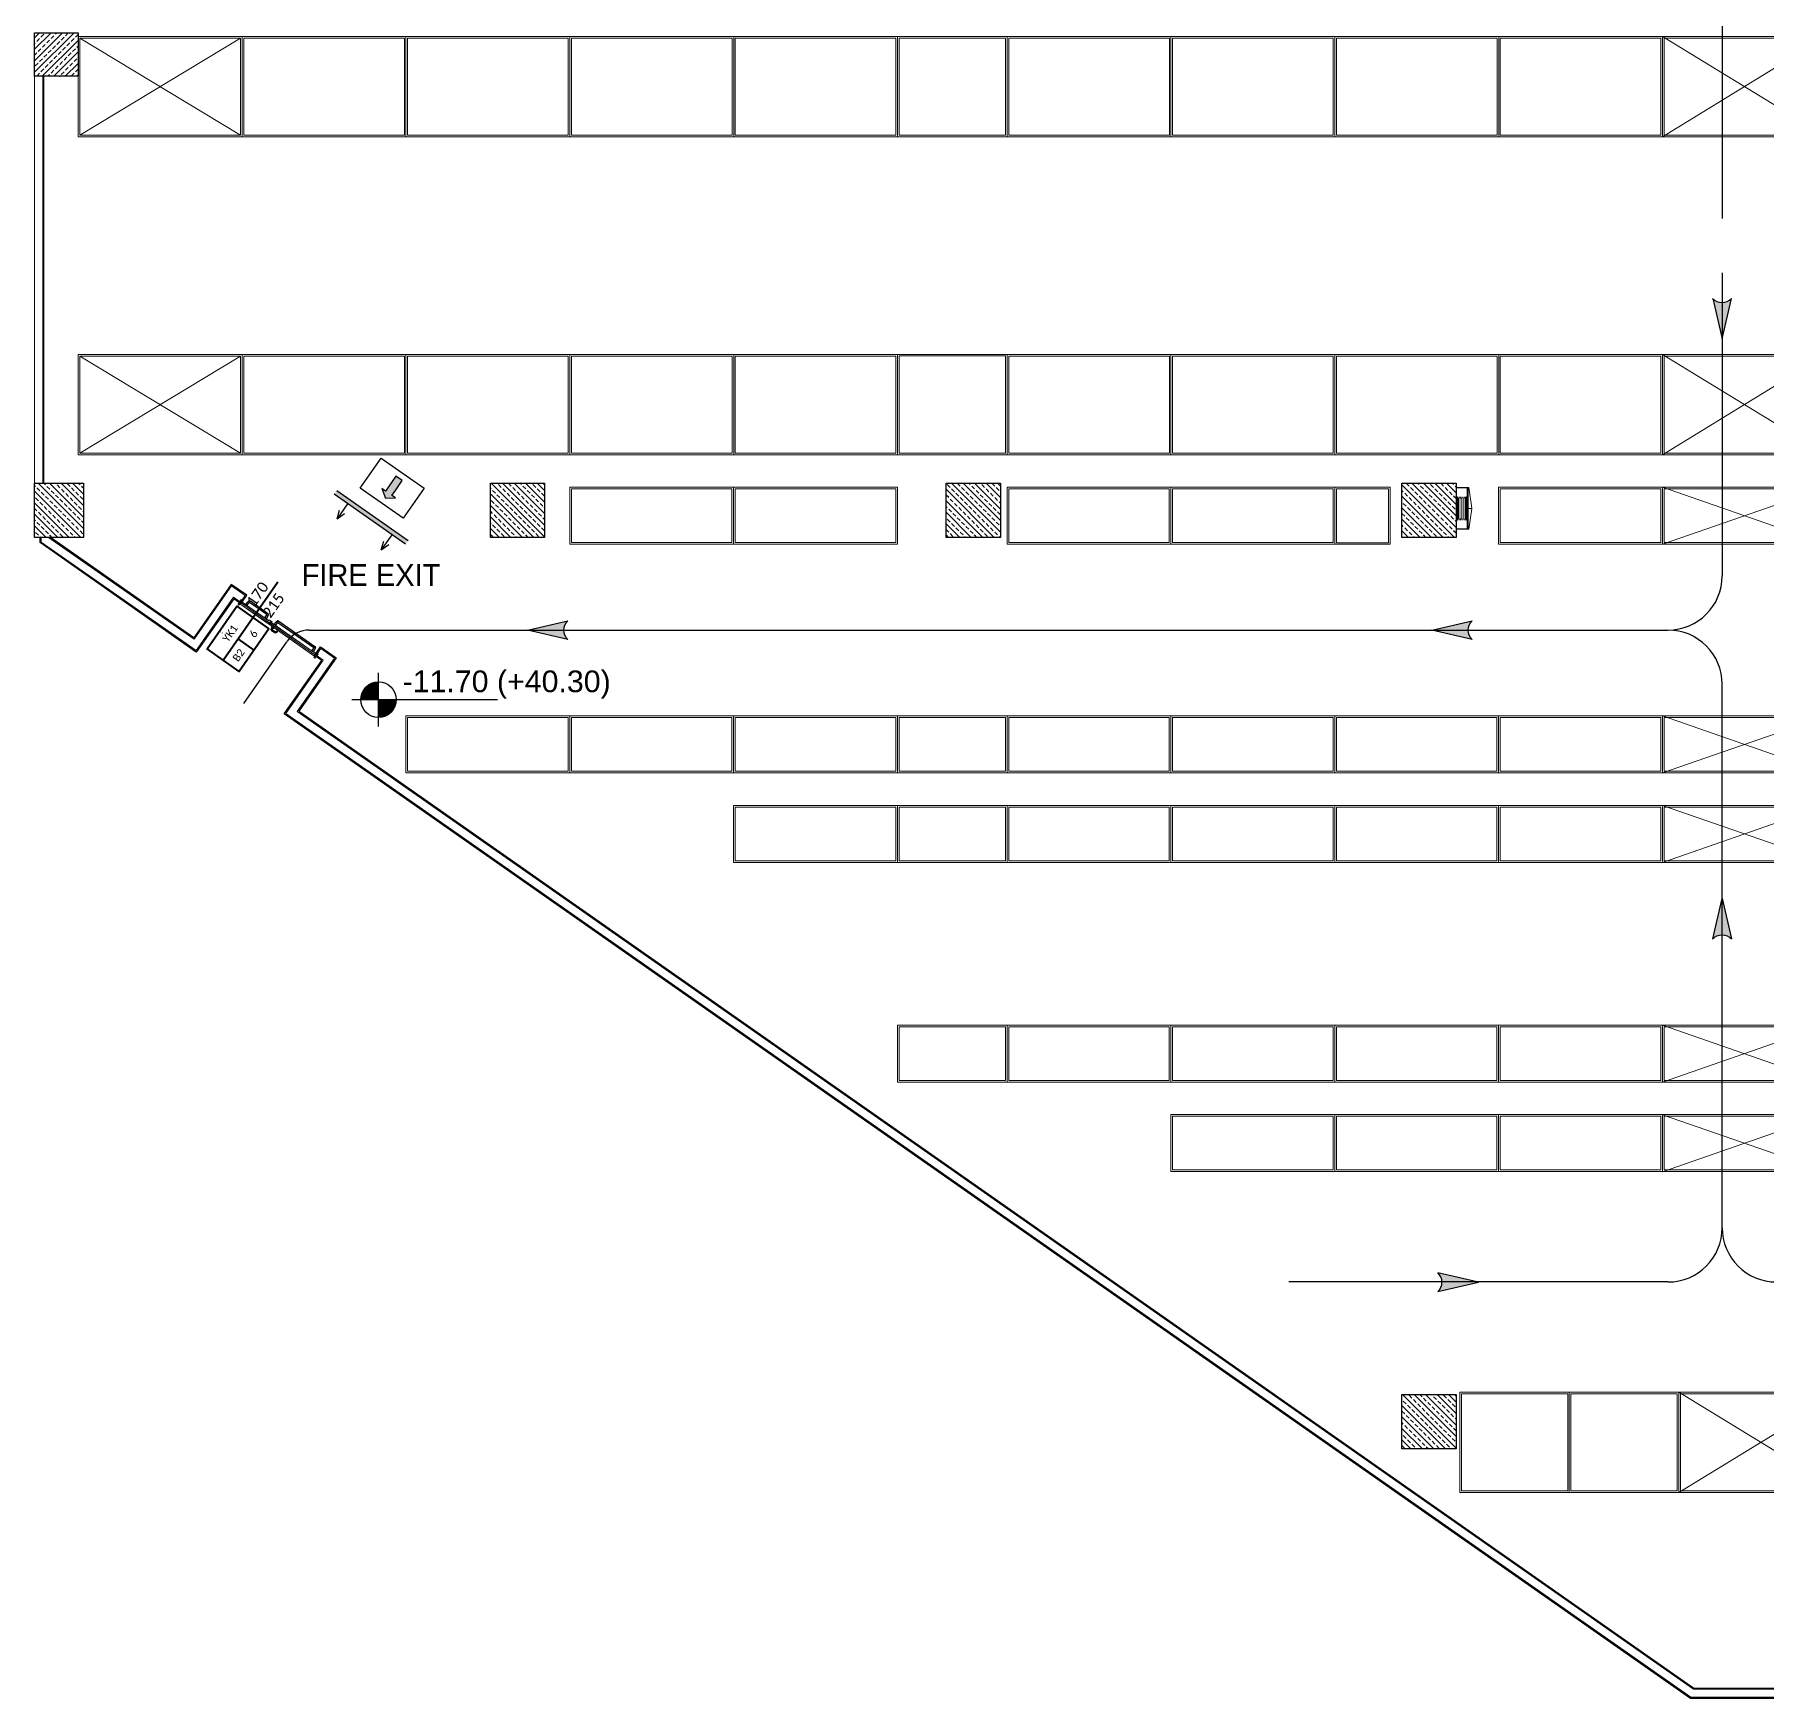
# Model space of a CAD drawing. Header units: metres. Extents: x -9802 to 773, y -8579 to 5125.
# Drawn here: x -9328 to -6138, y -7186 to -4119 of the extents above; entities that cross this region are included whole.
import ezdxf
from ezdxf.enums import TextEntityAlignment as Align

# ---------------------------------------------------------------- set-up
doc = ezdxf.new("R2010")
doc.units = ezdxf.units.M
doc.header["$MEASUREMENT"] = 0
doc.linetypes.add('DOT', pattern=[6.35, 0, -6.35])
doc.linetypes.add('HIDDEN', pattern=[9.525, 6.35, -3.175])
doc.layers.get('0').update_dxf_attribs({"color": 30, "lineweight": 0})
for name, color, linetype in [('6', 242, 'Continuous'), ('AG-DOOR', 2, 'Continuous'), ('AG-DOOR-OPENING', 9, 'HIDDEN'), ('AG-HATCH', 9, 'Continuous'), ('AG-PLASTER', 73, 'Continuous'), ('V-0_Hatch_Concrete', 252, 'Continuous'), ('V-0_Notation_Level_200', 2, 'Continuous'), ('V-2_Column', 160, 'Continuous')]:
    doc.layers.add(name, color=color, linetype=linetype)
for name, color, linetype, lineweight in [('Ag-040', 2, 'Continuous', 20), ('AG-DOOR-NOTATION-FIRE', 1, 'Continuous', 40), ('AG-Door_Aluminum', 60, 'Continuous', 13), ('AG-FIRE-HOSE', 1, 'Continuous', 0), ('AG-Insulation_Heat_Rockwool', 95, 'BATTING', 13), ('AG-Wall', 4, 'Continuous', 20), ('SP1-Equipment', 4, 'Continuous', 9)]:
    doc.layers.add(name, color=color, linetype=linetype, lineweight=lineweight)
doc.styles.add('ALANLAR_B8$0$ALANLAR_B8$0$VIVA_100', font='arial.ttf', dxfattribs={"height": 25})
doc.styles.add('CALIBRI LIGHT', font='calibril.ttf')
doc.styles.add('IIS IKEA SANS', font='')
doc.styles.get('IIS IKEA SANS').set_extended_font_data('IKEA Sans')
doc.linetypes.add('BATTING', pattern='A,0.00254,-2.54,[134,ltypeshp.shx,S=2.54,R=0,X=-2.54,Y=0],-5.08,[134,ltypeshp.shx,S=2.54,R=180,X=2.54,Y=0],-2.54', length=10.16254)

# ---------------------------------------------------------------- blocks, each defined once
blk = doc.blocks.new('IIS_RoomInfo_2D')
at = {"style": 'IIS IKEA SANS'}
for tag, p, height in [('IIS_ROOMINFO_1:ROOMNAME', (-5.19, 1.61), 2), ('IIS_ROOMINFO_1:ROOMNO', (-5.19, -1.39), 2), ('IIS_ROOMINFO_1:ROOMM2', (-5.19, -3.64), 1.25)]:
    blk.add_attdef(tag, p, '', height=height, dxfattribs=at)
blk = doc.blocks.new('*U27')
for p, q in [((0, -493), (0, 493)), ((-493, 0), (2191, 0))]:
    blk.add_line(p, q)
at = {"const_width": 328}
for points in [[(0, 164, 0.414214), (-164, 0, 0.414214)], [(0, -164, 0.414214), (164, 0, 0.414214)]]:
    blk.add_lwpolyline(points, format="xyb", dxfattribs=at)
blk.add_circle((0, 0), 328)
at = {"style": 'ALANLAR_B8$0$ALANLAR_B8$0$VIVA_100'}
for tag, p in [('%%P0.00', (1897, 137)), ('-0.07', (1834, -502))]:
    blk.add_attdef(tag, text='', height=400, dxfattribs=at).set_placement(p, align=Align.RIGHT)
blk = doc.blocks.new('YD')
at = {"layer": 'AG-FIRE-HOSE'}
for p, q in [((-220, 389), (-204, 389)), ((-165, 214), (-165, 564)), ((-130, 569), (-130, 209)), ((-90, 209), (-90, 569)), ((-51, 569), (-51, 209))]:
    blk.add_line(p, q, dxfattribs=at)
for points in [[(-220, 770), (-236, 770), (-288, 394, 0.037389), (-220, 389, -23668932620.97506)], [(-220, 0), (-236, 0), (-288, 384, -0.037389), (-220, 389, 23668932620.97506)]]:
    blk.add_lwpolyline(points, format="xyb", dxfattribs=at)
for points in [[(-220, 0), (0, 0), (0, 770), (-220, 770), (-220, 0)], [(-181, 605), (-165, 564), (-149, 605), (-130, 569), (-110, 605), (-90, 569), (-71, 605), (-51, 569), (-31, 605)], [(-181, 173), (-165, 214), (-149, 173), (-130, 209), (-110, 173), (-90, 209), (-71, 173), (-51, 209), (-31, 173)]]:
    blk.add_lwpolyline(points, dxfattribs=at)
for points in [[(-204, 8), (-8, 8), (-8, 762), (-204, 762)], [(-185, 173), (-181, 173), (-181, 605), (-185, 605)], [(-31, 605), (-28, 605), (-28, 173), (-31, 173)]]:
    blk.add_lwpolyline(points, close=True, dxfattribs=at)
blk = doc.blocks.new('conta')
at = {"layer": 'AG-Door_Aluminum', "color": 9, "ltscale": 10}
for p, q in [((-2649.9, 5345.5), (-2649.8, 5345.6)), ((-2649.9, 5344.5), (-2649.8, 5344.3)), ((-2649.8, 5344.3), (-2649.7, 5344.3)), ((-2649.7, 5345.4), (-2649.3, 5345.4)), ((-2649.2, 5345.4), (-2649.1, 5345.5)), ((-2649, 5344), (-2648.8, 5343.8)), ((-2648.9, 5344.1), (-2648.7, 5343.9)), ((-2648.8, 5345.1), (-2648.6, 5345.3)), ((-2648.8, 5344.9), (-2648.6, 5345.2)), ((-2648.7, 5343.8), (-2648.7, 5343.8)), ((-2648.6, 5345.3), (-2648.6, 5345.3))]:
    blk.add_line(p, q, dxfattribs=at)
for centre, radius, start, end in [((-2649.8, 5345.5), 0.05, 140.6345, 188.9372), ((-2653, 5345), 3.19, 350.4674, 8.9372), ((-2649.9, 5344.5), 0.02, 170.4674, 213.7451), ((-2649.7, 5345.6), 0.0696, 22.2428, 159.258), ((-2650.9, 5345), 1.24, 340.3382, 16.7772), ((-2649.7, 5344.6), 0.03, 160.3382, 273.2666), ((-2649.7, 5345.4), 0.03, 90, 196.7772), ((-2649.6, 5341.5), 3.01, 80.4362, 93.2666), ((-2649.3, 5345.5), 0.05, 270, 303.0062), ((-2649.2, 5344.1), 0.231, 353.9571, 81.9004), ((-2649.1, 5345.5), 0.03, 4.7972, 123.0062), ((-2649.1, 5344.5), 0.03, 260.4362, 338.7066), ((-2651.2, 5344.8), 2.33, 7.5897, 18.7951), ((-2649, 5345.6), 0.05, 18.7951, 42.1429), ((-2650.2, 5345), 1.27, 338.7066, 23.0418), ((-2648.9, 5344.1), 0.1, 173.9571, 217.2653), ((-2648.8, 5345.1), 0.05, 187.5897, 322.7347), ((-2658.2, 5345.2), 9.36, 353.6857, 357.8537), ((-2648.8, 5344.2), 0.1, 173.6857, 217.2653), ((-2648.8, 5344.8), 0.05, 142.7347, 180.2669), ((-2648.7, 5343.8), 0.05, 217.2653, 307.2653), ((-2648.7, 5343.8), 0.05, 307.2653, 37.2653), ((-2648.6, 5345.3), 0.05, 52.7347, 142.7347), ((-2648.6, 5345.3), 0.05, 322.7347, 52.7347)]:
    blk.add_arc(centre, radius, start, end, dxfattribs=at)
for points, knots in [([(-2649, 5345.6), (-2649, 5345.6), (-2649.1, 5345.7), (-2649.2, 5345.4), (-2649.3, 5345.7), (-2649.4, 5345.5), (-2649.5, 5345.7), (-2649.6, 5345.5), (-2649.7, 5345.6), (-2649.7, 5345.6)], [0.0086373, 0.0086373, 0.0086373, 0.0086373, 0.1097304, 0.3133405, 0.4430081, 0.5658764, 0.7165186, 0.8527974, 0.9648495, 0.9648495, 0.9648495, 0.9648495]), ([(-2649.7, 5344.3), (-2649.7, 5344.3), (-2649.7, 5344.5), (-2649.6, 5344.3), (-2649.3, 5344.4), (-2649.2, 5344.4), (-2649.2, 5344.4)], [0, 0, 0, 0, 0.1008757, 0.3841126, 0.5436166, 0.6906785, 0.6906785, 0.6906785, 0.6906785])]:
    blk.add_open_spline(points, degree=3, knots=knots, dxfattribs=at)
blk = doc.blocks.new('YANGIN KAC KAPI')
at = {"layer": 'AG-HATCH', "lineweight": 5, "ltscale": 2}
h = blk.add_hatch(color=256, dxfattribs=at)
h.dxf.hatch_style = 1
h.paths.add_polyline_path([(-1.643, -0.023), (-1.645, -0.023), (-1.645, -0.009), (-1.643, -0.009)])
h = blk.add_hatch(color=256, dxfattribs=at)
h.dxf.hatch_style = 1
h.paths.add_polyline_path([(0.023, -0.023), (0.025, -0.023), (0.025, -0.009), (0.023, -0.009)])
at = {"layer": 'AG-DOOR', "color": 4, "lineweight": -2, "ltscale": 10}
for p, q in [((-0.828, 0.047), (-0.828, 0.027)), ((-0.828, 0.027), (-0.808, 0.027)), ((-0.808, 0.027), (-0.808, 0.047)), ((-0.728, 0.077), (-0.798, 0.077)), ((-0.728, 0.057), (-0.798, 0.057)), ((-0.733, 0.019), (-0.733, 0.011)), ((-0.686, 0.021), (-0.731, 0.021)), ((-0.718, 0.021), (-0.718, 0.047)), ((-0.698, 0.021), (-0.698, 0.047)), ((-0.683, 0.011), (-0.683, 0.019))]:
    blk.add_line(p, q, dxfattribs=at)
at = {"layer": 'AG-DOOR', "color": 9, "linetype": 'HIDDEN', "ltscale": 100}
for p, q in [((-1.587, -0.046), (-1.587, -0.039)), ((-1.587, -0.046), (-1.587, -0.039)), ((-1.587, -0.046), (-1.587, -0.039)), ((-1.585, -0.049), (-1.555, -0.049)), ((-1.568, -0.139), (-1.547, -0.139)), ((-1.552, -0.039), (-1.552, -0.046)), ((-1.552, -0.046), (-1.552, -0.101)), ((-1.547, -0.104), (-1.55, -0.104)), ((-1.547, -0.104), (-1.547, -0.139)), ((-0.738, -0.111), (-1.547, -0.111)), ((-0.738, -0.139), (-1.547, -0.139)), ((-0.738, -0.104), (-0.738, -0.139)), ((-0.738, -0.104), (-0.735, -0.104)), ((-0.717, -0.139), (-0.738, -0.139)), ((-0.733, -0.046), (-0.733, -0.039)), ((-0.733, -0.046), (-0.733, -0.039)), ((-0.733, -0.046), (-0.733, -0.039)), ((-0.733, -0.046), (-0.733, -0.101)), ((-0.7, -0.049), (-0.731, -0.049)), ((-0.698, -0.039), (-0.698, -0.046)), ((-0.527, -0.039), (-0.527, -0.046)), ((-0.525, -0.049), (-0.495, -0.049)), ((-0.508, -0.139), (-0.487, -0.139)), ((-0.492, -0.046), (-0.492, -0.039)), ((-0.492, -0.046), (-0.492, -0.039)), ((-0.492, -0.046), (-0.492, -0.039)), ((-0.492, -0.046), (-0.492, -0.101)), ((-0.487, -0.104), (-0.49, -0.104)), ((-0.487, -0.104), (-0.487, -0.139)), ((-0.487, -0.111), (-0.098, -0.111)), ((-0.487, -0.139), (-0.098, -0.139)), ((-0.098, -0.104), (-0.098, -0.139)), ((-0.098, -0.104), (-0.095, -0.104)), ((-0.077, -0.139), (-0.098, -0.139)), ((-0.093, -0.039), (-0.093, -0.046)), ((-0.093, -0.046), (-0.093, -0.101)), ((-0.06, -0.049), (-0.09, -0.049)), ((-0.058, -0.046), (-0.058, -0.039)), ((-0.058, -0.046), (-0.058, -0.039)), ((-0.058, -0.046), (-0.058, -0.039))]:
    blk.add_line(p, q, dxfattribs=at)
at = {"layer": 'AG-DOOR', "color": 9, "ltscale": 10}
for p, q in [((-0.627, -0.001), (-0.63, -0.001)), ((-0.63, -0.02), (-0.627, -0.02)), ((-0.627, -0.016), (-0.627, -0.001)), ((-0.627, -0.004), (-0.617, -0.004)), ((-0.627, -0.006), (-0.617, -0.006)), ((-0.617, -0.01), (-0.627, -0.016)), ((-0.627, -0.02), (-0.627, -0.016))]:
    blk.add_line(p, q, dxfattribs=at)
at = {"layer": 'AG-DOOR', "color": 4, "lineweight": -2, "ltscale": 10}
for centre, radius, start, end in [((-0.798, 0.047), 0.03, 90, 180), ((-0.798, 0.047), 0.01, 90, 180), ((-0.731, 0.019), 0.0025, 90, 180), ((-0.728, 0.047), 0.03, 0, 90), ((-0.728, 0.047), 0.01, 0, 90), ((-0.686, 0.019), 0.0025, 0, 90)]:
    blk.add_arc(centre, radius, start, end, dxfattribs=at)
at = {"layer": 'AG-DOOR', "color": 9, "linetype": 'HIDDEN', "ltscale": 100}
for centre, radius, start, end in [((-1.212, -0.023), 0.376, 183.5277, 197.6198), ((-1.585, -0.046), 0.0025, 180, 270), ((-1.568, -0.136), 0.0025, 197.6198, 270), ((-1.555, -0.046), 0.0025, 270, 0), ((-1.55, -0.101), 0.0025, 180, 270), ((-0.735, -0.101), 0.0025, 270, 0), ((-0.731, -0.046), 0.0025, 180, 270), ((-0.731, -0.046), 0.0025, 180, 270), ((-0.731, -0.046), 0.0025, 180, 270), ((-0.717, -0.136), 0.0025, 270, 342.3802), ((-1.074, -0.023), 0.376, 342.3802, 356.4723), ((-0.7, -0.046), 0.0025, 270, 0), ((-0.151, -0.023), 0.376, 183.5277, 197.6198), ((-0.525, -0.046), 0.0025, 180, 270), ((-0.508, -0.136), 0.0025, 197.6198, 270), ((-0.495, -0.046), 0.0025, 270, 0), ((-0.495, -0.046), 0.0025, 270, 0), ((-0.495, -0.046), 0.0025, 270, 0), ((-0.49, -0.101), 0.0025, 180, 270), ((-0.095, -0.101), 0.0025, 270, 0), ((-0.09, -0.046), 0.0025, 180, 270), ((-0.077, -0.136), 0.0025, 270, 342.3802), ((-0.433, -0.023), 0.376, 342.3802, 356.4723), ((-0.06, -0.046), 0.0025, 270, 0)]:
    blk.add_arc(centre, radius, start, end, dxfattribs=at)
at = {"layer": 'AG-DOOR-OPENING', "color": 9, "linetype": 'DOT'}
for points in [[(-1.657, 0.011), (-1.657, 1.007, -0.414214), (-1.656, 1.008), (-1.608, 1.008, -0.414214), (-1.607, 1.007), (-1.607, 0.011)], [(0.037, 0.011), (0.037, 0.635, 0.414214), (0.036, 0.636), (-0.012, 0.636, 0.414214), (-0.013, 0.635), (-0.013, 0.011)]]:
    blk.add_lwpolyline(points, format="xyb", dxfattribs=at)
for centre, radius, start, end in [((-1.651, -0.034), 1.041, 2.4474, 90.355), ((0.027, -0.002), 0.638, 89.1449, 178.8679)]:
    blk.add_arc(centre, radius, start, end, dxfattribs=at)
at = {"layer": 'AG-Door_Aluminum', "color": 9, "ltscale": 10}
for p, q in [((-1.675, 0.025), (-1.679, 0.024)), ((-1.671, 0.014), (-1.67, 0.011)), ((-1.67, 0.011), (-1.668, 0.011)), ((-1.668, 0.011), (-1.669, 0.016)), ((-1.668, 0.01), (-1.668, 0.017)), ((-1.665, 0.01), (-1.665, 0.016)), ((-1.655, 0.019), (-1.66, 0.015)), ((-1.642, 0.008), (-1.657, 0.008)), ((-1.642, 0.005), (-1.643, 0.005)), ((-1.64, -0.009), (-1.64, 0.003)), ((0.02, -0.009), (0.02, 0.003)), ((0.022, 0.008), (0.037, 0.008)), ((0.022, 0.005), (0.023, 0.005)), ((0.035, 0.019), (0.04, 0.015)), ((0.045, 0.01), (0.045, 0.016)), ((0.048, 0.01), (0.048, 0.017)), ((0.048, 0.011), (0.049, 0.016)), ((0.05, 0.011), (0.048, 0.011)), ((0.051, 0.014), (0.05, 0.011)), ((0.055, 0.025), (0.059, 0.024)), ((-1.64, -0.017), (-1.64, -0.009)), ((-1.637, -0.017), (-1.64, -0.017)), ((0.017, -0.017), (0.02, -0.017)), ((0.02, -0.017), (0.02, -0.009))]:
    blk.add_line(p, q, dxfattribs=at)
at = {"layer": 'AG-Door_Aluminum', "ltscale": 0.3}
for p, q in [((-1.657, 0.009), (-1.657, 0.01)), ((-1.656, 0.011), (-0.611, 0.011)), ((-1.656, 0.01), (-0.611, 0.01)), ((-1.656, 0.01), (-1.656, 0.009)), ((-1.656, 0.009), (-1.637, 0.009)), ((-1.656, 0.008), (-1.639, 0.008)), ((-1.655, 0.009), (-1.655, 0.01)), ((-1.639, 0.009), (-1.639, 0.008)), ((-1.637, -0.009), (-1.637, 0.009)), ((-1.636, -0.009), (-1.636, 0.009)), ((-0.631, -0.009), (-0.631, 0.009)), ((-0.63, -0.009), (-0.63, 0.009)), ((-0.611, 0.009), (-0.63, 0.009)), ((-0.628, 0.009), (-0.628, 0.008)), ((-0.611, 0.008), (-0.628, 0.008)), ((-0.619, 0.006), (-0.619, -0.001)), ((-0.618, 0.007), (-0.598, 0.007)), ((-0.617, 0.006), (-0.598, 0.006)), ((-0.612, 0.009), (-0.612, 0.01)), ((-0.611, 0.01), (-0.611, 0.009)), ((-0.61, 0.009), (-0.61, 0.01)), ((-0.598, 0.007), (-0.595, 0.011)), ((-0.598, 0.006), (-0.594, 0.01)), ((0.036, 0.011), (-0.595, 0.011)), ((0.036, 0.01), (-0.594, 0.01)), ((0.016, -0.009), (0.016, 0.009)), ((0.017, -0.009), (0.017, 0.009)), ((0.036, 0.009), (0.017, 0.009)), ((0.019, 0.009), (0.019, 0.008)), ((0.036, 0.008), (0.019, 0.008)), ((0.035, 0.009), (0.035, 0.01)), ((0.036, 0.01), (0.036, 0.009)), ((0.037, 0.009), (0.037, 0.01)), ((-1.637, -0.038), (-1.637, -0.009)), ((-1.636, -0.038), (-1.636, -0.009)), ((-0.631, -0.038), (-1.636, -0.038)), ((-1.636, -0.039), (-0.631, -0.039)), ((-0.647, -0.058), (-0.647, -0.042)), ((-0.646, -0.041), (-0.634, -0.041)), ((-0.646, -0.057), (-0.646, -0.043)), ((-0.578, -0.059), (-0.646, -0.059)), ((-0.645, -0.042), (-0.634, -0.042)), ((-0.579, -0.058), (-0.645, -0.058)), ((-0.634, -0.043), (-0.635, -0.049)), ((-0.634, -0.05), (-0.619, -0.05)), ((-0.631, -0.038), (-0.631, -0.009)), ((-0.63, -0.038), (-0.63, -0.009)), ((-0.618, -0.049), (-0.618, -0.042)), ((-0.578, -0.039), (-0.578, -0.057)), ((-0.577, -0.038), (0.016, -0.038)), ((-0.577, -0.039), (-0.577, -0.058)), ((0.016, -0.039), (-0.577, -0.039)), ((0.016, -0.038), (0.016, -0.009)), ((0.017, -0.038), (0.017, -0.009))]:
    blk.add_line(p, q, dxfattribs=at)
at = {"layer": 'AG-Door_Aluminum', "color": 4, "ltscale": 0.3}
for p, q in [((-1.645, 0.004), (-1.645, -0.006)), ((0.025, 0.004), (0.025, -0.006)), ((-1.645, -0.038), (-1.657, -0.038)), ((-1.647, -0.009), (-1.647, -0.008)), ((-1.647, -0.023), (-1.647, -0.009)), ((-1.645, -0.025), (-1.645, -0.038)), ((0.025, -0.025), (0.025, -0.038)), ((0.025, -0.038), (0.037, -0.038)), ((0.027, -0.009), (0.027, -0.008)), ((0.027, -0.023), (0.027, -0.009))]:
    blk.add_line(p, q, dxfattribs=at)
for points in [[(-1.674, 0.007), (-1.674, 0), (-1.676, 0), (-1.676, 0.007, -0.414214), (-1.673, 0.01), (-1.662, 0.01, -0.414214), (-1.66, 0.008, 0.414214), (-1.659, 0.007), (-1.646, 0.007)], [(-1.646, 0.005), (-1.659, 0.005, -0.414214), (-1.662, 0.008, 0.414214), (-1.662, 0.008), (-1.673, 0.008, 0.414214), (-1.674, 0.007)], [(-1.643, 0.004), (-1.643, -0.006, -0.414214), (-1.645, -0.008, 0.414214), (-1.645, -0.009), (-1.645, -0.023, 0.414214), (-1.645, -0.023, -0.414214), (-1.643, -0.025), (-1.643, -0.038, -0.414214), (-1.645, -0.04), (-1.657, -0.04, 1), (-1.657, -0.043), (-1.622, -0.043)], [(0.023, 0.004), (0.023, -0.006, 0.414214), (0.025, -0.008, -0.414214), (0.025, -0.009), (0.025, -0.023, -0.414214), (0.025, -0.023, 0.414214), (0.023, -0.025), (0.023, -0.038, 0.414214), (0.025, -0.04), (0.037, -0.04, -1), (0.037, -0.043), (0.002, -0.043)], [(0.054, 0.007), (0.054, 0), (0.056, 0), (0.056, 0.007, 0.414214), (0.053, 0.01), (0.042, 0.01, 0.414214), (0.04, 0.008, -0.414214), (0.039, 0.007), (0.026, 0.007)], [(0.026, 0.005), (0.039, 0.005, 0.414214), (0.042, 0.008, -0.414214), (0.042, 0.008), (0.053, 0.008, -0.414214), (0.054, 0.007)], [(-1.631, -0.043), (-1.631, -0.041), (-1.622, -0.041, -1), (-1.622, -0.045), (-1.657, -0.045)], [(0.011, -0.043), (0.011, -0.041), (0.002, -0.041, 1), (0.002, -0.045), (0.037, -0.045)]]:
    blk.add_lwpolyline(points, format="xyb", dxfattribs=at)
at = {"layer": 'AG-Door_Aluminum', "ltscale": 0.3}
for points in [[(-0.618, 0.005), (-0.618, 0, 0.414214), (-0.617, -0.001), (-0.617, -0.001, -0.414214), (-0.616, -0.002), (-0.616, -0.04, -0.414214), (-0.617, -0.041), (-0.617, -0.041)], [(-0.618, -0.002), (-0.617, -0.002, -0.414214), (-0.617, -0.002), (-0.617, -0.04, -0.414214), (-0.617, -0.04), (-0.618, -0.04, 0.414214), (-0.619, -0.041), (-0.619, -0.049, -0.414214), (-0.619, -0.049), (-0.633, -0.049, -0.469603), (-0.634, -0.048), (-0.633, -0.042)]]:
    blk.add_lwpolyline(points, format="xyb", dxfattribs=at)
at = {"layer": 'AG-Door_Aluminum', "color": 9, "ltscale": 10}
for centre in [(-1.663, 0.029), (0.043, 0.029)]:
    blk.add_circle(centre, 0.0126, dxfattribs=at)
for centre, radius, start, end in [((-1.663, 0.029), 0.0163, 196.3458, 241.2012), ((-1.672, 0.016), 0.00297, 12.1292, 36.6827), ((-1.657, 0.012), 0.007, 144.8285, 196.6008), ((-1.657, 0.012), 0.004, 133.501, 269.7288), ((-1.642, 0.003), 0.005, 0, 89.9977), ((-1.642, 0.003), 0.002, 0, 90), ((0.022, 0.003), 0.005, 90.0023, 180), ((0.022, 0.003), 0.002, 90, 180), ((0.037, 0.012), 0.004, 270.2712, 46.499), ((0.037, 0.012), 0.007, 343.3992, 35.1715), ((0.052, 0.016), 0.00297, 143.3173, 167.8708), ((0.043, 0.029), 0.0163, 298.7988, 343.6542)]:
    blk.add_arc(centre, radius, start, end, dxfattribs=at)
at = {"layer": 'AG-Door_Aluminum', "ltscale": 0.3}
for centre, radius, start, end in [((-1.656, 0.01), 0.001, 90, 180), ((-1.656, 0.009), 0.001, 180, 270), ((-1.637, 0.009), 0.001, 0, 90), ((-0.63, 0.009), 0.001, 90, 180), ((-0.618, 0.006), 0.001, 90, 180), ((-0.617, 0.005), 0.0005, 90, 180), ((-0.611, 0.01), 0.001, 0, 90), ((-0.611, 0.009), 0.001, 270, 0), ((0.017, 0.009), 0.001, 90, 180), ((0.036, 0.01), 0.001, 0, 90), ((0.036, 0.009), 0.001, 270, 0), ((-1.636, -0.038), 0.001, 180, 270), ((-0.646, -0.042), 0.001, 90, 180), ((-0.646, -0.058), 0.001, 180, 270), ((-0.645, -0.043), 0.0005, 90, 180), ((-0.645, -0.057), 0.0005, 180, 270), ((-0.634, -0.049), 0.001, 168.932, 270), ((-0.634, -0.042), 0.001, 349.3803, 90), ((-0.634, -0.043), 0.0005, 348.932, 90), ((-0.631, -0.038), 0.001, 270, 0), ((-0.618, -0.001), 0.001, 180, 270), ((-0.619, -0.049), 0.001, 270, 0), ((-0.617, -0.042), 0.0005, 90, 180), ((-0.579, -0.057), 0.0005, 270, 0), ((-0.577, -0.039), 0.001, 90.0003, 180), ((-0.578, -0.058), 0.001, 270, 0), ((-0.577, -0.039), 0.0005, 90, 180), ((0.016, -0.038), 0.001, 270, 0)]:
    blk.add_arc(centre, radius, start, end, dxfattribs=at)
at = {"layer": 'AG-Door_Aluminum', "color": 4, "ltscale": 0.3}
for centre, radius, start, end in [((-1.646, 0.004), 0.0026, 0, 90), ((-1.646, 0.004), 0.0008, 0, 90), ((0.026, 0.004), 0.0026, 90, 180), ((0.026, 0.004), 0.0008, 90, 180), ((-1.657, -0.042), 0.0033, 90, 270), ((-1.645, -0.008), 0.002, 90, 180), ((-1.645, -0.023), 0.002, 180, 270), ((-1.645, -0.006), 0.0005, 270, 0), ((-1.645, -0.025), 0.0005, 0, 90), ((-1.645, -0.038), 0.0005, 270, 0), ((0.025, -0.008), 0.002, 0, 90), ((0.025, -0.006), 0.0005, 180, 270), ((0.025, -0.023), 0.002, 270, 0), ((0.025, -0.025), 0.0005, 90, 180), ((0.025, -0.038), 0.0005, 180, 270), ((0.037, -0.042), 0.0033, 270, 90)]:
    blk.add_arc(centre, radius, start, end, dxfattribs=at)
at = {"layer": 'AG-HATCH', "color": 9, "linetype": 'Continuous'}
for p, q in [((-1.657, -0.043), (-1.657, -0.042)), ((-1.651, -0.042), (-1.65, -0.04)), ((-1.651, -0.043), (-1.638, -0.043)), ((-1.65, -0.041), (-1.65, -0.041)), ((-1.65, -0.042), (-1.648, -0.042)), ((-1.648, -0.041), (-1.647, -0.04)), ((-1.647, -0.041), (-1.647, -0.041)), ((-1.647, -0.042), (-1.645, -0.042)), ((-1.643, -0.04), (-1.643, -0.035)), ((-1.642, -0.035), (-1.641, -0.04)), ((0.031, -0.043), (0.018, -0.043)), ((0.022, -0.035), (0.021, -0.04)), ((0.023, -0.04), (0.023, -0.035)), ((0.027, -0.042), (0.025, -0.042)), ((0.028, -0.041), (0.027, -0.04)), ((0.027, -0.041), (0.027, -0.041)), ((0.03, -0.042), (0.028, -0.042)), ((0.031, -0.042), (0.03, -0.04)), ((0.03, -0.041), (0.03, -0.041)), ((0.032, -0.043), (0.032, -0.042))]:
    blk.add_line(p, q, dxfattribs=at)
at = {"layer": 'AG-HATCH', "ltscale": 2.5}
for points in [[(-1.68, -0.06), (-1.66, -0.06), (-1.66, -0.02), (-1.68, -0.02), (-1.68, -0.06)], [(0.04, -0.06), (0.06, -0.06), (0.06, -0.02), (0.04, -0.02), (0.04, -0.06)]]:
    blk.add_lwpolyline(points, dxfattribs=at)
at = {"layer": 'AG-HATCH', "lineweight": 5, "ltscale": 2}
for points in [[(-1.645, -0.023), (-1.643, -0.023), (-1.643, -0.009), (-1.645, -0.009), (-1.645, -0.023)], [(0.025, -0.023), (0.023, -0.023), (0.023, -0.009), (0.025, -0.009), (0.025, -0.023)]]:
    blk.add_lwpolyline(points, dxfattribs=at)
at = {"layer": 'AG-HATCH', "color": 9, "linetype": 'Continuous'}
for centre, radius, start, end in [((-1.646, -0.175), 0.134, 92.2975, 94.4863), ((-1.651, -0.018), 0.0251, 258.2003, 270.9174), ((-1.65, -0.041), 0.000316, 324.9586, 145.0152), ((-1.65, -0.041), 0.000211, 145.0123, 270), ((-1.648, -0.041), 0.00105, 270.0106, 324.9923), ((-1.647, -0.041), 0.000316, 331.169, 157.4401), ((-1.647, -0.041), 0.000211, 151.2102, 270), ((-1.645, -0.04), 0.00211, 270, 0), ((-1.642, -0.035), 0.000526, 15.5884, 180), ((-1.639, -0.04), 0.00147, 195.5887, 270), ((-1.639, -0.017), 0.0245, 268.7806, 294.546), ((-1.642, -0.011), 0.0327, 278.2922, 296.0474), ((-1.628, -0.04), 0.000526, 285.3148, 104.5082), ((0.019, -0.017), 0.0245, 245.454, 271.2194), ((0.008, -0.04), 0.000526, 75.4918, 254.6852), ((0.022, -0.011), 0.0327, 243.9526, 261.7078), ((0.019, -0.04), 0.00147, 270, 344.4113), ((0.022, -0.035), 0.000526, 0, 164.4116), ((0.025, -0.04), 0.00211, 180, 270), ((0.027, -0.041), 0.000316, 22.5599, 208.831), ((0.027, -0.041), 0.000211, 270, 28.7898), ((0.028, -0.041), 0.00105, 215.0077, 269.9894), ((0.03, -0.041), 0.000316, 34.9848, 215.0414), ((0.03, -0.041), 0.000211, 270, 34.9877), ((0.031, -0.042), 0.000526, 0, 35.0077), ((0.031, -0.043), 0.000526, 270, 0)]:
    blk.add_arc(centre, radius, start, end, dxfattribs=at)
at = {"layer": 'AG-Insulation_Heat_Rockwool', "ltscale": 0.45}
for p, q in [((-0.631, -0.014), (-1.636, -0.014)), ((-0.616, -0.014), (0.016, -0.014))]:
    blk.add_line(p, q, dxfattribs=at)
at = {"layer": 'AG-DOOR', "xscale": -0.01, "yscale": 0.01, "zscale": 0.01, "rotation": 270}
blk.add_blockref('conta', (-54.078, 26.45), dxfattribs=at)
blk = doc.blocks.new('KAPIYON')
at = {"layer": '6'}
blk.add_hatch(color=2, dxfattribs=at).paths.add_polyline_path([(1584376.1, 117133.6), (1584364.2, 117133.6), (1584364.2, 117115.1), (1584364.2, 117105.6), (1584357.6, 117105.6), (1584370.2, 117096.6), (1584382.7, 117105.6), (1584376.1, 117105.6), (1584376.1, 117115.1)])
at = {"layer": '6', "color": 4}
blk.add_lwpolyline([(1584330, 117143.2), (1584410.3, 117143.2), (1584410.3, 117087), (1584330, 117087), (1584330, 117143.2)], dxfattribs=at)
at = {"layer": '6', "color": 2}
blk.add_lwpolyline([(1584376.1, 117133.6), (1584364.2, 117133.6), (1584364.2, 117115.1), (1584364.2, 117105.6), (1584357.6, 117105.6), (1584370.2, 117096.6), (1584382.7, 117105.6), (1584376.1, 117105.6), (1584376.1, 117115.1)], close=True, dxfattribs=at)
blk = doc.blocks.new('A$C07630900')
at = {"layer": '6', "xscale": 0.5, "yscale": 0.5, "zscale": 0.5, "rotation": 270}
blk.add_blockref('KAPIYON', (-58543.5, 792191.8), dxfattribs=at)
blk = doc.blocks.new('A$C2DA34C5B')
at = {"xscale": 24, "yscale": 24, "zscale": 24}
blk.add_blockref('A$C07630900', (315, -160), dxfattribs=at)
blk = doc.blocks.new('I')
at = {"layer": '6', "linetype": 'Continuous'}
blk.add_hatch(color=4, dxfattribs=at).paths.add_polyline_path([(208591, 128493), (208591, 128667), (205379, 128667), (205379, 128493)])
at = {"layer": '6', "color": 4}
for p, q in [((208591, 128667), (205379, 128667)), ((205379, 128493), (208591, 128493))]:
    blk.add_line(p, q, dxfattribs=at)
at = {"layer": '6'}
for p, q in [((205991, 128493), (205991, 127812)), ((207979, 128493), (207979, 127812)), ((205991, 127812), (205877, 128131)), ((205991, 127812), (206104, 128131)), ((207979, 127812), (207866, 128131)), ((207979, 127812), (208093, 128131))]:
    blk.add_line(p, q, dxfattribs=at)
blk = doc.blocks.new('A$C797D3CE4')
at = {"layer": '6', "xscale": -0.4999999999999911, "yscale": 0.4999999999999911, "zscale": 0.4999999999999911, "rotation": 180}
blk.add_blockref('I', (-103492, 64334), dxfattribs=at)
at = {"layer": '6', "ltscale": 250, "rotation": 270}
blk.add_blockref('A$C2DA34C5B', (-12, 33), dxfattribs=at)
blk = doc.blocks.new('ok')
at = {"layer": '6'}
h = blk.add_hatch(color=256, dxfattribs=at)
edge = h.paths.add_edge_path()
edge.add_ellipse((1571516, 116941.7), major_axis=(-7.14, 7.19), ratio=1, start_angle=359.4528, end_angle=450.6895)
edge.add_line((1571508.9, 116934.5), (1571477.9, 116941.8))
edge.add_line((1571477.9, 116941.8), (1571508.9, 116948.9))
for p, q in [((1571477.9, 116941.8), (1571508.9, 116948.9)), ((1571508.9, 116934.5), (1571477.9, 116941.8))]:
    blk.add_line(p, q, dxfattribs=at)
at = {"layer": '6', "extrusion": (0, 0, -1)}
blk.add_ellipse((1571516, 116941.7), major_axis=(-7.14, 7.19), ratio=1, start_param=4.700354, end_param=6.292737, dxfattribs=at)
blk = doc.blocks.new('A$C64C532C9')
at = {"layer": '6', "ltscale": 0.3}
for p, q in [((41.197, -13.999), (41.197, -26.621)), ((41.197, -27.621), (41.197, -33.208)), ((15.153, -34.208), (40.197, -34.208)), ((41.197, -45.224), (41.197, -35.208)), ((40.197, -46.224), (33.208, -46.224))]:
    blk.add_line(p, q, dxfattribs=at)
at = {"layer": '6'}
blk.add_line((13.947, -35.56), (14.744, -34.422), dxfattribs=at)
at = {"layer": '6', "ltscale": 0.3}
for centre, radius, start, end in [((40.197, -33.208), 1, 270, 0), ((15.153, -34.708), 0.5, 90, 144.9963), ((40.197, -35.208), 1, 0, 90), ((40.197, -45.224), 1, 270, 0), ((42.197, -45.224), 1, 180, 270)]:
    blk.add_arc(centre, radius, start, end, dxfattribs=at)
at = {"layer": '6', "extrusion": (0, 0, -1), "yscale": 0.02399999999994179, "zscale": -0.02399999999994179, "rotation": 90}
for p, xscale in [((2765.407, -37744.309), 0.02399999999994179), ((2765.407, 37676.315), -0.02399999999994179)]:
    blk.add_blockref('ok', p, dxfattribs=dict(at, xscale=xscale))
at = {"layer": '6', "xscale": 0.0009999999999854565, "yscale": 0.0009999999999854565, "zscale": 0.0009999999999854565, "rotation": 144.9963055440599}
blk.add_blockref('A$C797D3CE4', (16.32, -32.094), dxfattribs=at)
at = {"layer": '6', "extrusion": (0, 0, -1), "yscale": 0.02399999999994179, "zscale": -0.02399999999994179}
for p, xscale in [((37696.295, -2840.812), -0.02399999999994179), ((37679.624, -2840.812), -0.02399999999994179), ((-37752.172, -2852.828), 0.02399999999994179)]:
    blk.add_blockref('ok', p, dxfattribs=dict(at, xscale=xscale))
blk = doc.blocks.new('ss3')
at = {"layer": 'SP1-Equipment', "color": 251, "ltscale": 0.3}
for points in [[(-106537, -359685), (-106537, -361705), (-104687, -361705), (-104687, -359685)], [(-106507, -359715), (-106507, -361675), (-104717, -361675), (-104717, -359715)]]:
    blk.add_lwpolyline(points, close=True, dxfattribs=at)
blk = doc.blocks.new('1')
at = {"layer": 'SP1-Equipment', "color": 251, "ltscale": 0.3}
for points in [[(-93598, -359685), (-93598, -362705), (-91748, -362705), (-91748, -359685)], [(-93568, -359715), (-93568, -362675), (-91778, -362675), (-91778, -359715)]]:
    blk.add_lwpolyline(points, close=True, dxfattribs=at)
blk = doc.blocks.new('ss2')
at = {"layer": 'SP1-Equipment', "color": 251, "ltscale": 0.3}
for points in [[(-95914, -359185), (-98934, -359185), (-98934, -358135), (-95914, -358135)], [(-95944, -359155), (-98904, -359155), (-98904, -358165), (-95944, -358165)]]:
    blk.add_lwpolyline(points, close=True, dxfattribs=at)
blk = doc.blocks.new('ss4')
at = {"layer": 'SP1-Equipment', "color": 251, "ltscale": 0.3}
for points in [[(-104163, -359871), (-104163, -357851), (-103113, -357851), (-103113, -359871)], [(-104133, -359841), (-104133, -357881), (-103143, -357881), (-103143, -359841)]]:
    blk.add_lwpolyline(points, close=True, dxfattribs=at)
blk = doc.blocks.new('A$C444451AC')
at = {"layer": 'SP1-Equipment', "color": 8, "ltscale": 0.3}
for p, q in [((-65297, -41765), (-62277, -43615)), ((-62277, -41765), (-65297, -43615)), ((-65297, -47627), (-62277, -49477)), ((-62277, -47627), (-65297, -49477)), ((-65297, -50077), (-62277, -51127)), ((-62277, -50077), (-65297, -51127)), ((-65297, -54290), (-62277, -55340)), ((-62277, -54290), (-65297, -55340)), ((-65297, -55940), (-62277, -56990)), ((-62277, -55940), (-65297, -56990)), ((-65297, -59991), (-62277, -61041)), ((-62277, -59991), (-65297, -61041)), ((-65297, -61641), (-62277, -62691)), ((-62277, -61641), (-65297, -62691)), ((-64994, -66757), (-61974, -68607)), ((-61974, -66757), (-64994, -68607))]:
    blk.add_line(p, q, dxfattribs=at)
at = {"layer": 'SP1-Equipment', "color": 251, "ltscale": 0.3}
for p, q in [((-94467, -41795), (-91507, -43585)), ((-94467, -43585), (-91507, -41795)), ((-94467, -47657), (-91507, -49447)), ((-94467, -49447), (-91507, -47657))]:
    blk.add_line(p, q, dxfattribs=at)
for points in [[(-70317, -51127), (-71337, -51127), (-71337, -50077), (-70317, -50077)], [(-70347, -51097), (-71307, -51097), (-71307, -50107), (-70347, -50107)]]:
    blk.add_lwpolyline(points, close=True, dxfattribs=at)
at = {"layer": 'SP1-Equipment', "rotation": 270}
for name, p in [('1', (268209, -135363)), ('1', (271229, -135363)), ('1', (274249, -135363)), ('1', (277269, -135363)), ('1', (280289, -135363)), ('ss3', (282309, -148302)), ('1', (285329, -135363)), ('1', (288349, -135363)), ('1', (291369, -135363)), ('1', (294389, -135363)), ('1', (297409, -135363)), ('1', (268209, -141225)), ('1', (271229, -141225)), ('1', (274249, -141225)), ('1', (277269, -141225)), ('1', (280289, -141225)), ('ss3', (282309, -154163)), ('1', (285329, -141225)), ('1', (288349, -141225)), ('1', (291369, -141225)), ('1', (294389, -141225)), ('1', (297409, -141225)), ('ss4', (280475, -158453)), ('ss4', (280475, -160103)), ('ss4', (280475, -164154)), ('ss3', (292671, -173294)), ('ss3', (294691, -173294)), ('1', (297711, -160355))]:
    blk.add_blockref(name, p, dxfattribs=at)
at = {"layer": 'SP1-Equipment'}
for p in [(13497, 308059), (16517, 308059), (21557, 308059), (24577, 308059), (30617, 308059), (33637, 308059), (10477, 303845), (13497, 303845), (16517, 303845), (21557, 303845), (24577, 303845), (27597, 303845), (30617, 303845), (33637, 303845), (16517, 302195), (21557, 302195), (24577, 302195), (27597, 302195), (30617, 302195), (33637, 302195), (21557, 298145), (24577, 298145), (27597, 298145), (30617, 298145), (33637, 298145), (24577, 296495), (27597, 296495), (30617, 296495), (33637, 296495)]:
    blk.add_blockref('ss2', p, dxfattribs=at)
blk = doc.blocks.new('*U54')
blk.add_lwpolyline([(1000, -450), (2200, -450), (2200, 450), (1000, 450)], close=True)
for points in [[(2200, 0), (0, 0)], [(1600, -450), (1600, 0)]]:
    blk.add_lwpolyline(points)
at = {"style": 'CALIBRI LIGHT'}
for tag, height, p in [('GENİŞLİK', 250, (500, 225)), ('KAPIKODU', 175, (1600, 225)), ('YÜKSEKLİK', 250, (500, -225)), ('KATTAKI.SAYISI', 175, (1300, -225)), ('BULUNDUGU.KAT', 175, (1900, -225))]:
    blk.add_attdef(tag, text='', height=height, dxfattribs=at).set_placement(p, align=Align.MIDDLE_CENTER)
blk = doc.blocks.new('kolon 1x1')
at = {"layer": 'V-0_Hatch_Concrete'}
h = blk.add_hatch(dxfattribs=at)
h.set_pattern_fill('ANSI33', color=256, scale=0.6, angle=90)
h.set_pattern_definition([(135, (49.56922, -174.56495), (-0.10606602, -0.10606602), []), (135, (49.56922, -174.45888), (-0.10606602, -0.10606602), [0.075, -0.0375])])
h.paths.add_polyline_path([(1, -1), (1, 0), (0, 0), (0, -1)])
blk.add_lwpolyline([(0, -1), (0, 0), (1, 0), (1, -1)], close=True)
blk = doc.blocks.new('150714_ARSA$0$Kolon 80x80')
at = {"layer": 'V-0_Hatch_Concrete'}
h = blk.add_hatch(dxfattribs=at)
h.set_pattern_fill('ANSI33', color=256, scale=0.6)
h.set_pattern_definition([(45, (-173.56495, -48.76922), (-0.10606602, 0.10606602), []), (45, (-173.45888, -48.76922), (-0.10606602, 0.10606602), [0.075, -0.0375])])
h.paths.add_polyline_path([(0, 0.8), (0.8, 0.8), (0.8, 0), (0, 0)])
blk.add_lwpolyline([(0, 0.8), (0.8, 0.8), (0.8, 0), (0, 0), (0, 0.8)])

msp = doc.modelspace()

# ---------------------------------------------------------------- hatches: boundary and pattern name
at = {"layer": 'V-0_Hatch_Concrete'}
h = msp.add_hatch(dxfattribs=at)
h.set_pattern_fill('ANSI33', color=256, scale=60, angle=90)
h.set_pattern_definition([(135, (-4381.513, -22402.373), (-10.606602, -10.606602), []), (135, (-4381.513, -22391.766), (-10.606602, -10.606602), [7.5, -3.75])])
h.paths.add_polyline_path([(-9238.4, -5045.9), (-9238.4, -4945.9), (-9328.4, -4945.9), (-9328.4, -5045.9)])

# ---------------------------------------------------------------- linework, layer by layer
at = {"layer": 'AG-PLASTER'}
for p, q in [((-9318.4, -5055.5), (-9318.4, -5045.9)), ((-9030.4, -5257.3), (-9318.4, -5055.5)), ((-8961.5, -5159), (-9030.4, -5257.3)), ((-8948.4, -5168.2), (-8961.5, -5159)), ((-8812.4, -5263.4), (-8801.5, -5247.8)), ((-8799.3, -5272.6), (-8812.4, -5263.4)), ((-8801.5, -5247.8), (-8772.9, -5267.9)), ((-8868.2, -5370.9), (-8799.3, -5272.6)), ((-8772.9, -5267.9), (-8841.7, -5366.2)), ((-6276.4, -7185.9), (-8868.2, -5370.9)), ((-8841.7, -5366.2), (-6270.4, -7166.9)), ((-6270.4, -7166.9), (-4828.4, -7166.9)), ((-4830.4, -7185.9), (-6276.4, -7185.9))]:
    msp.add_line(p, q, dxfattribs=at)
for points in [[(-9311.4, -4945.9), (-9311.4, -4195.9)], [(-8948.4, -5168.2), (-8937.5, -5152.6), (-8966.2, -5132.5), (-9035, -5230.8), (-9299.1, -5045.9)]]:
    msp.add_lwpolyline(points, dxfattribs=at)
at = {"layer": 'AG-Wall'}
for p, q in [((-9316.4, -5054.5), (-9316.4, -5045.9)), ((-9030.8, -5254.5), (-9316.4, -5054.5)), ((-9034.5, -5233.6), (-9302.6, -5045.9)), ((-8965.7, -5135.3), (-9034.5, -5233.6)), ((-8940.3, -5153.1), (-8965.7, -5135.3)), ((-8962, -5156.2), (-9030.8, -5254.5)), ((-8948.9, -5165.4), (-8962, -5156.2)), ((-8940.3, -5153.1), (-8948.9, -5165.4)), ((-8801.1, -5250.6), (-8809.7, -5262.9)), ((-8796.6, -5272.1), (-8809.7, -5262.9)), ((-8775.7, -5268.4), (-8801.1, -5250.6)), ((-8865.4, -5370.4), (-8796.6, -5272.1)), ((-8844.5, -5366.7), (-8775.7, -5268.4)), ((-6275.8, -7183.9), (-8865.4, -5370.4)), ((-6271.1, -7168.9), (-8844.5, -5366.7)), ((-4828.4, -7168.9), (-6271.1, -7168.9)), ((-6275.8, -7183.9), (-4828.4, -7183.9))]:
    msp.add_line(p, q, dxfattribs=at)
for points in [[(-9328.4, -4945.9), (-9328.4, -4195.9)], [(-9313.4, -4945.9), (-9313.4, -4195.9)]]:
    msp.add_lwpolyline(points, dxfattribs=at)
at = {"layer": 'V-2_Column'}
msp.add_lwpolyline([(-9328.4, -5045.9), (-9328.4, -4945.9), (-9238.4, -4945.9), (-9238.4, -5045.9)], close=True, dxfattribs=at)

# ---------------------------------------------------------------- block references
at = {"layer": '6', "ltscale": 0.3, "xscale": 100, "yscale": 100, "zscale": 100}
msp.add_blockref('A$C64C532C9', (-10337.7, -1795.9), dxfattribs=at)
at = {"layer": 'Ag-040', "color": 2, "linetype": 'Continuous', "lineweight": 20}
ref = msp.add_blockref('IIS_RoomInfo_2D', (-8732.4, -5167.5), dxfattribs=dict(at, xscale=20, yscale=20, zscale=20))
ref.add_attrib('IIS_ROOMINFO_1:ROOMNAME', 'FIRE EXIT', (-8836.3, -5135.2), dxfattribs={"layer": '0', "height": 40, "style": 'IIS IKEA SANS'})
at = {"layer": 'AG-DOOR', "xscale": 100, "yscale": 100, "zscale": 100, "rotation": 145.0195531267965}
msp.add_blockref('YANGIN KAC KAPI', (-8946.8, -5169.4), dxfattribs=at)
at = {"layer": 'AG-DOOR-NOTATION-FIRE', "ltscale": 0.3}
ref = msp.add_blockref('*U54', (-8880.1, -5128), dxfattribs=dict(at, xscale=-0.08000000000000002, yscale=0.08000000000000002, zscale=0.08000000000000002, rotation=54.99630554429028))
ref.add_attrib('BULUNDUGU.KAT', 'B2', dxfattribs={"layer": '0', "height": 14, "rotation": 54.9963, "style": 'CALIBRI LIGHT'}).set_placement((-8952.5, -5262.9), align=Align.MIDDLE_CENTER)
ref.add_attrib('KATTAKI.SAYISI', '6', dxfattribs={"layer": '0', "height": 14, "rotation": 54.9963, "style": 'CALIBRI LIGHT'}).set_placement((-8925, -5223.6), align=Align.MIDDLE_CENTER)
ref.add_attrib('KAPIKODU', 'YK1', dxfattribs={"layer": '0', "height": 14, "rotation": 54.9963, "style": 'CALIBRI LIGHT'}).set_placement((-8968.2, -5222.6), align=Align.MIDDLE_CENTER)
ref.add_attrib('YÜKSEKLİK', '215', dxfattribs={"layer": '0', "height": 20, "rotation": 54.9963, "style": 'CALIBRI LIGHT'}).set_placement((-8888.3, -5171.1), align=Align.MIDDLE_CENTER)
ref.add_attrib('GENİŞLİK', '170', dxfattribs={"layer": '0', "height": 20, "rotation": 54.9963, "style": 'CALIBRI LIGHT'}).set_placement((-8917.7, -5150.5), align=Align.MIDDLE_CENTER)
at = {"layer": 'AG-FIRE-HOSE', "xscale": 0.1, "yscale": 0.1, "zscale": 0.1, "rotation": 180}
msp.add_blockref('YD', (-6708.4, -4953.8), dxfattribs=at)
at = {"layer": 'SP1-Equipment', "ltscale": 0.3, "xscale": 0.1, "yscale": 0.1, "zscale": 0.1}
msp.add_blockref('A$C444451AC', (201.6, 54.1), dxfattribs=at)
at = {"layer": 'V-0_Notation_Level_200'}
ref = msp.add_blockref('*U27', (-8694.6, -5344.9), dxfattribs=dict(at, xscale=0.1, yscale=0.1, zscale=0.1))
ref.add_attrib('%%P0.00', '      -11.70 (+40.30)', dxfattribs={"layer": '0', "height": 40, "style": 'ALANLAR_B8$0$ALANLAR_B8$0$VIVA_100'}).set_placement((-8505, -5331.2), align=Align.CENTER)
at = {"layer": 'V-2_Column', "xscale": 100, "yscale": 100, "zscale": 100}
for name, p in [('150714_ARSA$0$Kolon 80x80', (-9328.4, -4195.9)), ('kolon 1x1', (-8488.4, -4945.9)), ('kolon 1x1', (-7648.4, -4945.9)), ('kolon 1x1', (-6808.4, -4945.9)), ('kolon 1x1', (-6808.4, -6625.9))]:
    msp.add_blockref(name, p, dxfattribs=at)

doc.saveas('drawing.dxf')
